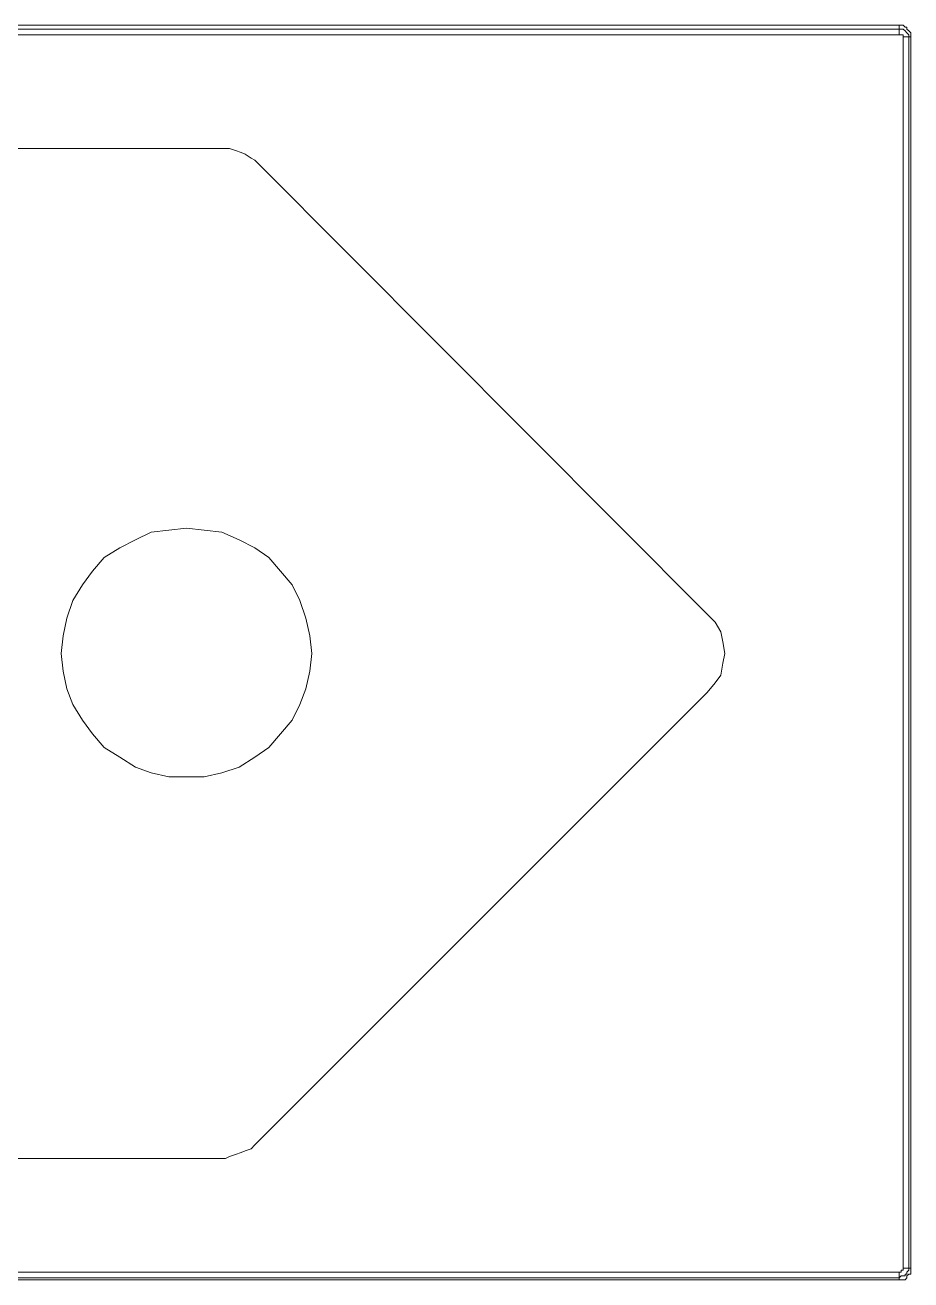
# Model space of a CAD drawing. Header units: centimetres. Extents: x 1.7 to 14.7, y -6.1 to 6.1.
# Drawn here: x 11.349 to 12.945, y -3.38 to -1.119 of the extents above; entities that cross this region are included whole.
import ezdxf

# ---------------------------------------------------------------- set-up
doc = ezdxf.new("R2010")
doc.units = ezdxf.units.CM
doc.header["$MEASUREMENT"] = 0
doc.layers.add('Camada 1', color=7, linetype='Continuous')

msp = doc.modelspace()

# ---------------------------------------------------------------- linework, layer by layer
at = {"layer": 'Camada 1', "color": 251, "lineweight": 9}
for points in [[(12.92349, -1.1191), (12.92349, -1.1191), (8.4538, -1.1191), (8.4538, -1.1191)], [(8.4538, -1.12615), (8.4538, -1.12615), (12.92349, -1.12615), (12.92349, -1.12615)], [(12.92349, -1.12615), (12.92349, -1.12615), (12.92349, -1.1191), (12.92349, -1.1191)], [(12.92349, -1.13674), (12.92349, -1.13674), (8.4538, -1.13674), (8.4538, -1.13674)], [(12.93055, -3.35924), (12.93055, -3.35924), (12.93055, -1.14027), (12.93055, -1.14027)], [(12.94113, -1.14027), (12.94113, -1.14027), (12.94113, -3.35924), (12.94113, -3.35924)], [(12.94113, -1.14027), (12.94113, -1.14027), (12.94466, -1.14027), (12.94466, -1.14027)], [(12.94466, -3.35924), (12.94466, -3.35924), (12.94466, -1.14027), (12.94466, -1.14027)], [(11.69936, -1.34135), (11.69936, -1.34135), (9.68147, -1.34135), (9.68147, -1.34135)], [(12.57777, -2.18096), (12.57777, -2.18096), (11.76991, -1.36957), (11.76991, -1.36957)], [(11.76991, -3.12993), (11.76991, -3.12993), (12.57777, -2.32207), (12.57777, -2.32207)], [(9.68147, -3.16168), (9.68147, -3.16168), (11.69936, -3.16168), (11.69936, -3.16168)], [(8.4538, -3.36629), (8.4538, -3.36629), (12.92349, -3.36629), (12.92349, -3.36629)], [(12.94113, -3.35924), (12.94113, -3.35924), (12.94466, -3.35924), (12.94466, -3.35924)], [(12.92349, -3.37688), (12.92349, -3.37688), (8.4538, -3.37688), (8.4538, -3.37688)], [(8.4538, -3.38041), (8.4538, -3.38041), (12.92349, -3.38041), (12.92349, -3.38041)], [(12.92349, -3.37688), (12.92349, -3.37688), (12.92349, -3.38041), (12.92349, -3.38041)]]:
    msp.add_open_spline(points, degree=3, dxfattribs=at)
for points, knots in [([(12.94466, -1.14027), (12.94466, -1.14027), (12.94466, -1.13674), (12.94466, -1.13674), (12.94466, -1.13674), (12.94466, -1.13321), (12.94466, -1.13321), (12.94466, -1.13321), (12.94113, -1.12968), (12.94113, -1.12968), (12.94113, -1.12968), (12.93761, -1.12615), (12.93761, -1.12615), (12.93761, -1.12615), (12.93761, -1.12263), (12.93761, -1.12263), (12.93761, -1.12263), (12.93408, -1.12263), (12.93408, -1.12263), (12.93408, -1.12263), (12.93055, -1.1191), (12.93055, -1.1191), (12.93055, -1.1191), (12.92349, -1.1191), (12.92349, -1.1191)], [0, 0, 0, 0, 0.125, 0.125, 0.125, 0.25, 0.25, 0.25, 0.375, 0.375, 0.375, 0.5, 0.5, 0.5, 0.625, 0.625, 0.625, 0.75, 0.75, 0.75, 0.875, 0.875, 0.875, 1, 1, 1, 1]), ([(12.92349, -1.12615), (12.92349, -1.12615), (12.92349, -1.12615), (12.92349, -1.12615), (12.92349, -1.12615), (12.92349, -1.12968), (12.92349, -1.12968), (12.92349, -1.12968), (12.92349, -1.13321), (12.92349, -1.13321), (12.92349, -1.13321), (12.92349, -1.13674), (12.92349, -1.13674)], [0, 0, 0, 0, 0.25, 0.25, 0.25, 0.5, 0.5, 0.5, 0.75, 0.75, 0.75, 1, 1, 1, 1]), ([(12.92349, -1.12615), (12.92349, -1.12615), (12.92702, -1.12615), (12.92702, -1.12615), (12.92702, -1.12615), (12.93055, -1.12615), (12.93055, -1.12615), (12.93055, -1.12615), (12.93408, -1.12968), (12.93408, -1.12968), (12.93408, -1.12968), (12.93761, -1.13321), (12.93761, -1.13321), (12.93761, -1.13321), (12.94113, -1.13674), (12.94113, -1.13674), (12.94113, -1.13674), (12.94113, -1.14027), (12.94113, -1.14027)], [0, 0, 0, 0, 0.1666667, 0.1666667, 0.1666667, 0.3333333, 0.3333333, 0.3333333, 0.5, 0.5, 0.5, 0.6666667, 0.6666667, 0.6666667, 0.8333333, 0.8333333, 0.8333333, 1, 1, 1, 1]), ([(12.93055, -1.14027), (12.93055, -1.14027), (12.93055, -1.14027), (12.93055, -1.14027), (12.93055, -1.14027), (12.93055, -1.13674), (12.93055, -1.13674), (12.93055, -1.13674), (12.92702, -1.13674), (12.92702, -1.13674), (12.92702, -1.13674), (12.92349, -1.13674), (12.92349, -1.13674)], [0, 0, 0, 0, 0.25, 0.25, 0.25, 0.5, 0.5, 0.5, 0.75, 0.75, 0.75, 1, 1, 1, 1]), ([(12.94113, -1.14027), (12.94113, -1.14027), (12.94113, -1.14027), (12.94113, -1.14027), (12.94113, -1.14027), (12.93761, -1.14027), (12.93761, -1.14027), (12.93761, -1.14027), (12.93408, -1.14027), (12.93408, -1.14027), (12.93408, -1.14027), (12.93055, -1.14027), (12.93055, -1.14027)], [0, 0, 0, 0, 0.25, 0.25, 0.25, 0.5, 0.5, 0.5, 0.75, 0.75, 0.75, 1, 1, 1, 1]), ([(11.76991, -1.36957), (11.76991, -1.36957), (11.76286, -1.36252), (11.76286, -1.36252), (11.76286, -1.36252), (11.7558, -1.35899), (11.7558, -1.35899), (11.7558, -1.35899), (11.74522, -1.35193), (11.74522, -1.35193), (11.74522, -1.35193), (11.73816, -1.34841), (11.73816, -1.34841), (11.73816, -1.34841), (11.72758, -1.34488), (11.72758, -1.34488), (11.72758, -1.34488), (11.71699, -1.34135), (11.71699, -1.34135), (11.71699, -1.34135), (11.70994, -1.34135), (11.70994, -1.34135), (11.70994, -1.34135), (11.69936, -1.34135), (11.69936, -1.34135)], [0, 0, 0, 0, 0.125, 0.125, 0.125, 0.25, 0.25, 0.25, 0.375, 0.375, 0.375, 0.5, 0.5, 0.5, 0.625, 0.625, 0.625, 0.75, 0.75, 0.75, 0.875, 0.875, 0.875, 1, 1, 1, 1]), ([(11.63938, -2.02574), (11.63938, -2.02574), (11.60763, -2.02927), (11.60763, -2.02927), (11.60763, -2.02927), (11.57588, -2.03279), (11.57588, -2.03279), (11.57588, -2.03279), (11.54766, -2.0469), (11.54766, -2.0469), (11.54766, -2.0469), (11.51944, -2.06102), (11.51944, -2.06102), (11.51944, -2.06102), (11.49122, -2.07866), (11.49122, -2.07866), (11.49122, -2.07866), (11.47005, -2.10335), (11.47005, -2.10335), (11.47005, -2.10335), (11.45241, -2.12804), (11.45241, -2.12804), (11.45241, -2.12804), (11.43477, -2.15627), (11.43477, -2.15627), (11.43477, -2.15627), (11.42419, -2.18802), (11.42419, -2.18802), (11.42419, -2.18802), (11.41713, -2.21977), (11.41713, -2.21977), (11.41713, -2.21977), (11.41361, -2.25152), (11.41361, -2.25152), (11.41361, -2.25152), (11.41713, -2.28327), (11.41713, -2.28327), (11.41713, -2.28327), (11.42419, -2.31502), (11.42419, -2.31502), (11.42419, -2.31502), (11.43477, -2.34324), (11.43477, -2.34324), (11.43477, -2.34324), (11.45241, -2.37146), (11.45241, -2.37146), (11.45241, -2.37146), (11.47005, -2.39616), (11.47005, -2.39616), (11.47005, -2.39616), (11.49122, -2.42085), (11.49122, -2.42085), (11.49122, -2.42085), (11.51944, -2.43849), (11.51944, -2.43849), (11.51944, -2.43849), (11.54766, -2.45613), (11.54766, -2.45613), (11.54766, -2.45613), (11.57588, -2.46671), (11.57588, -2.46671), (11.57588, -2.46671), (11.60763, -2.47377), (11.60763, -2.47377), (11.60763, -2.47377), (11.63938, -2.47377), (11.63938, -2.47377), (11.63938, -2.47377), (11.67113, -2.47377), (11.67113, -2.47377), (11.67113, -2.47377), (11.70288, -2.46671), (11.70288, -2.46671), (11.70288, -2.46671), (11.73463, -2.45613), (11.73463, -2.45613), (11.73463, -2.45613), (11.76286, -2.43849), (11.76286, -2.43849), (11.76286, -2.43849), (11.78755, -2.42085), (11.78755, -2.42085), (11.78755, -2.42085), (11.80872, -2.39616), (11.80872, -2.39616), (11.80872, -2.39616), (11.82988, -2.37146), (11.82988, -2.37146), (11.82988, -2.37146), (11.84399, -2.34324), (11.84399, -2.34324), (11.84399, -2.34324), (11.85458, -2.31502), (11.85458, -2.31502), (11.85458, -2.31502), (11.86163, -2.28327), (11.86163, -2.28327), (11.86163, -2.28327), (11.86516, -2.25152), (11.86516, -2.25152), (11.86516, -2.25152), (11.86163, -2.21977), (11.86163, -2.21977), (11.86163, -2.21977), (11.85458, -2.18802), (11.85458, -2.18802), (11.85458, -2.18802), (11.84399, -2.15627), (11.84399, -2.15627), (11.84399, -2.15627), (11.82988, -2.12804), (11.82988, -2.12804), (11.82988, -2.12804), (11.80872, -2.10335), (11.80872, -2.10335), (11.80872, -2.10335), (11.78755, -2.07866), (11.78755, -2.07866), (11.78755, -2.07866), (11.76286, -2.06102), (11.76286, -2.06102), (11.76286, -2.06102), (11.73463, -2.0469), (11.73463, -2.0469), (11.73463, -2.0469), (11.70288, -2.03279), (11.70288, -2.03279), (11.70288, -2.03279), (11.67113, -2.02927), (11.67113, -2.02927), (11.67113, -2.02927), (11.63938, -2.02574), (11.63938, -2.02574)], [0, 0, 0, 0, 0.0227273, 0.0227273, 0.0227273, 0.0454545, 0.0454545, 0.0454545, 0.0681818, 0.0681818, 0.0681818, 0.0909091, 0.0909091, 0.0909091, 0.1136364, 0.1136364, 0.1136364, 0.1363636, 0.1363636, 0.1363636, 0.1590909, 0.1590909, 0.1590909, 0.1818182, 0.1818182, 0.1818182, 0.2045455, 0.2045455, 0.2045455, 0.2272727, 0.2272727, 0.2272727, 0.25, 0.25, 0.25, 0.2727273, 0.2727273, 0.2727273, 0.2954545, 0.2954545, 0.2954545, 0.3181818, 0.3181818, 0.3181818, 0.3409091, 0.3409091, 0.3409091, 0.3636364, 0.3636364, 0.3636364, 0.3863636, 0.3863636, 0.3863636, 0.4090909, 0.4090909, 0.4090909, 0.4318182, 0.4318182, 0.4318182, 0.4545455, 0.4545455, 0.4545455, 0.4772727, 0.4772727, 0.4772727, 0.5, 0.5, 0.5, 0.5227273, 0.5227273, 0.5227273, 0.5454545, 0.5454545, 0.5454545, 0.5681818, 0.5681818, 0.5681818, 0.5909091, 0.5909091, 0.5909091, 0.6136364, 0.6136364, 0.6136364, 0.6363636, 0.6363636, 0.6363636, 0.6590909, 0.6590909, 0.6590909, 0.6818182, 0.6818182, 0.6818182, 0.7045455, 0.7045455, 0.7045455, 0.7272727, 0.7272727, 0.7272727, 0.75, 0.75, 0.75, 0.7727273, 0.7727273, 0.7727273, 0.7954545, 0.7954545, 0.7954545, 0.8181818, 0.8181818, 0.8181818, 0.8409091, 0.8409091, 0.8409091, 0.8636364, 0.8636364, 0.8636364, 0.8863636, 0.8863636, 0.8863636, 0.9090909, 0.9090909, 0.9090909, 0.9318182, 0.9318182, 0.9318182, 0.9545455, 0.9545455, 0.9545455, 0.9772727, 0.9772727, 0.9772727, 1, 1, 1, 1]), ([(12.57777, -2.32207), (12.57777, -2.32207), (12.59188, -2.30443), (12.59188, -2.30443), (12.59188, -2.30443), (12.60247, -2.29032), (12.60247, -2.29032), (12.60247, -2.29032), (12.60599, -2.26916), (12.60599, -2.26916), (12.60599, -2.26916), (12.60952, -2.25152), (12.60952, -2.25152), (12.60952, -2.25152), (12.60599, -2.23035), (12.60599, -2.23035), (12.60599, -2.23035), (12.60247, -2.21271), (12.60247, -2.21271), (12.60247, -2.21271), (12.59188, -2.19507), (12.59188, -2.19507), (12.59188, -2.19507), (12.57777, -2.18096), (12.57777, -2.18096)], [0, 0, 0, 0, 0.125, 0.125, 0.125, 0.25, 0.25, 0.25, 0.375, 0.375, 0.375, 0.5, 0.5, 0.5, 0.625, 0.625, 0.625, 0.75, 0.75, 0.75, 0.875, 0.875, 0.875, 1, 1, 1, 1]), ([(11.69936, -3.16168), (11.69936, -3.16168), (11.70994, -3.16168), (11.70994, -3.16168), (11.70994, -3.16168), (11.71699, -3.15815), (11.71699, -3.15815), (11.71699, -3.15815), (11.72758, -3.15463), (11.72758, -3.15463), (11.72758, -3.15463), (11.73816, -3.1511), (11.73816, -3.1511), (11.73816, -3.1511), (11.74522, -3.14757), (11.74522, -3.14757), (11.74522, -3.14757), (11.7558, -3.14404), (11.7558, -3.14404), (11.7558, -3.14404), (11.76286, -3.13699), (11.76286, -3.13699), (11.76286, -3.13699), (11.76991, -3.12993), (11.76991, -3.12993)], [0, 0, 0, 0, 0.125, 0.125, 0.125, 0.25, 0.25, 0.25, 0.375, 0.375, 0.375, 0.5, 0.5, 0.5, 0.625, 0.625, 0.625, 0.75, 0.75, 0.75, 0.875, 0.875, 0.875, 1, 1, 1, 1]), ([(12.94113, -3.35924), (12.94113, -3.35924), (12.94113, -3.36277), (12.94113, -3.36277), (12.94113, -3.36277), (12.93761, -3.36629), (12.93761, -3.36629), (12.93761, -3.36629), (12.93761, -3.36982), (12.93761, -3.36982), (12.93761, -3.36982), (12.93408, -3.36982), (12.93408, -3.36982), (12.93408, -3.36982), (12.93408, -3.37335), (12.93408, -3.37335), (12.93408, -3.37335), (12.93055, -3.37335), (12.93055, -3.37335), (12.93055, -3.37335), (12.92702, -3.37335), (12.92702, -3.37335), (12.92702, -3.37335), (12.92349, -3.37688), (12.92349, -3.37688)], [0, 0, 0, 0, 0.125, 0.125, 0.125, 0.25, 0.25, 0.25, 0.375, 0.375, 0.375, 0.5, 0.5, 0.5, 0.625, 0.625, 0.625, 0.75, 0.75, 0.75, 0.875, 0.875, 0.875, 1, 1, 1, 1]), ([(12.92349, -3.36629), (12.92349, -3.36629), (12.92702, -3.36629), (12.92702, -3.36629), (12.92702, -3.36629), (12.92702, -3.36277), (12.92702, -3.36277), (12.92702, -3.36277), (12.93055, -3.36277), (12.93055, -3.36277), (12.93055, -3.36277), (12.93055, -3.35924), (12.93055, -3.35924)], [0, 0, 0, 0, 0.25, 0.25, 0.25, 0.5, 0.5, 0.5, 0.75, 0.75, 0.75, 1, 1, 1, 1]), ([(12.92349, -3.38041), (12.92349, -3.38041), (12.93055, -3.38041), (12.93055, -3.38041), (12.93055, -3.38041), (12.93408, -3.38041), (12.93408, -3.38041), (12.93408, -3.38041), (12.93761, -3.37688), (12.93761, -3.37688), (12.93761, -3.37688), (12.93761, -3.37335), (12.93761, -3.37335), (12.93761, -3.37335), (12.94113, -3.36982), (12.94113, -3.36982), (12.94113, -3.36982), (12.94466, -3.36982), (12.94466, -3.36982), (12.94466, -3.36982), (12.94466, -3.36277), (12.94466, -3.36277), (12.94466, -3.36277), (12.94466, -3.35924), (12.94466, -3.35924)], [0, 0, 0, 0, 0.125, 0.125, 0.125, 0.25, 0.25, 0.25, 0.375, 0.375, 0.375, 0.5, 0.5, 0.5, 0.625, 0.625, 0.625, 0.75, 0.75, 0.75, 0.875, 0.875, 0.875, 1, 1, 1, 1]), ([(12.92349, -3.37688), (12.92349, -3.37688), (12.92349, -3.37335), (12.92349, -3.37335), (12.92349, -3.37335), (12.92349, -3.36982), (12.92349, -3.36982), (12.92349, -3.36982), (12.92349, -3.36629), (12.92349, -3.36629)], [0, 0, 0, 0, 0.3333333, 0.3333333, 0.3333333, 0.6666667, 0.6666667, 0.6666667, 1, 1, 1, 1]), ([(12.94113, -3.35924), (12.94113, -3.35924), (12.94113, -3.35924), (12.94113, -3.35924), (12.94113, -3.35924), (12.93761, -3.35924), (12.93761, -3.35924), (12.93761, -3.35924), (12.93408, -3.35924), (12.93408, -3.35924), (12.93408, -3.35924), (12.93055, -3.35924), (12.93055, -3.35924)], [0, 0, 0, 0, 0.25, 0.25, 0.25, 0.5, 0.5, 0.5, 0.75, 0.75, 0.75, 1, 1, 1, 1])]:
    msp.add_open_spline(points, degree=3, knots=knots, dxfattribs=at)

doc.saveas('drawing.dxf')
